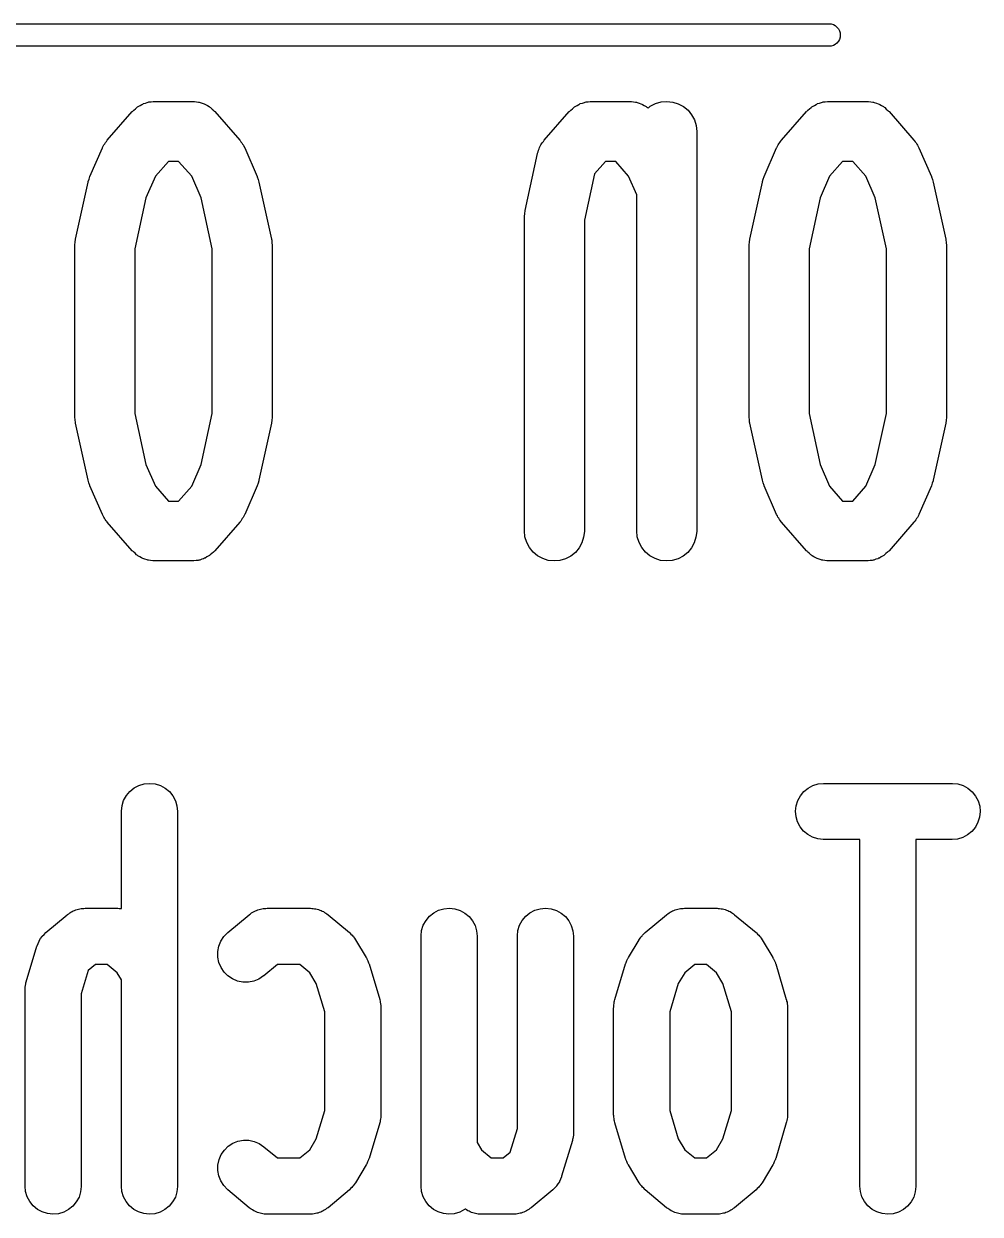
# Model space of a CAD drawing. Extents: x 69 to 230, y -100 to -50.
# Drawn here: x 147.63 to 154.01, y -59.07 to -51.12 of the extents above; entities that cross this region are included whole.
import ezdxf

# ---------------------------------------------------------------- set-up
doc = ezdxf.new("R2010")
doc.units = 0
doc.layers.add('BLACK', color=7, linetype='CONTINUOUS')

msp = doc.modelspace()

# ---------------------------------------------------------------- linework, layer by layer
at = {"layer": 'BLACK', "linetype": 'CONTINUOUS'}
for p, q in [((146.996, -51.125), (153.004, -51.125)), ((153.004, -51.125), (153.015, -51.1261)), ((153.015, -51.1261), (153.029, -51.1304)), ((153.029, -51.1304), (153.042, -51.1373)), ((153.042, -51.1373), (153.053, -51.1467)), ((153.053, -51.1467), (153.063, -51.1581)), ((153.063, -51.1581), (153.07, -51.1712)), ((153.07, -51.2288), (153.063, -51.2419)), ((153.07, -51.1712), (153.074, -51.1853)), ((153.074, -51.2147), (153.07, -51.2288)), ((153.074, -51.1853), (153.075, -51.2)), ((153.075, -51.2), (153.074, -51.2147)), ((153.004, -51.275), (146.996, -51.275)), ((153.015, -51.2739), (153.004, -51.275)), ((153.029, -51.2696), (153.015, -51.2739)), ((153.042, -51.2627), (153.029, -51.2696)), ((153.053, -51.2533), (153.042, -51.2627)), ((153.063, -51.2419), (153.053, -51.2533)), ((148.183, -51.9016), (148.349, -51.7112)), ((148.349, -51.7112), (148.351, -51.7091)), ((148.351, -51.7091), (148.355, -51.7053)), ((148.355, -51.7053), (148.359, -51.7009)), ((148.359, -51.7009), (148.37, -51.6921)), ((148.37, -51.6921), (148.38, -51.6827)), ((148.38, -51.6827), (148.385, -51.6798)), ((148.385, -51.6798), (148.389, -51.6763)), ((148.389, -51.6763), (148.402, -51.6697)), ((148.402, -51.6697), (148.414, -51.6625)), ((148.414, -51.6625), (148.419, -51.6606)), ((148.419, -51.6606), (148.424, -51.6579)), ((148.424, -51.6579), (148.437, -51.6539)), ((148.437, -51.6539), (148.45, -51.6492)), ((148.45, -51.6492), (148.456, -51.6483)), ((148.456, -51.6483), (148.461, -51.6467)), ((148.461, -51.6467), (148.475, -51.6453)), ((148.475, -51.6453), (148.489, -51.6432)), ((148.489, -51.6432), (148.494, -51.6434)), ((148.494, -51.6434), (148.5, -51.6429)), ((148.5, -51.6429), (148.75, -51.6429)), ((148.75, -51.6429), (148.753, -51.6429)), ((148.753, -51.6429), (148.758, -51.6435)), ((148.758, -51.6435), (148.764, -51.6433)), ((148.764, -51.6433), (148.778, -51.6457)), ((148.778, -51.6457), (148.792, -51.6472)), ((148.792, -51.6472), (148.797, -51.6489)), ((148.797, -51.6489), (148.802, -51.6499)), ((148.802, -51.6499), (148.816, -51.6548)), ((148.816, -51.6548), (148.829, -51.659)), ((148.829, -51.659), (148.834, -51.6617)), ((148.834, -51.6617), (148.839, -51.6637)), ((148.839, -51.6637), (148.851, -51.6711)), ((148.851, -51.6711), (148.863, -51.6778)), ((148.863, -51.6778), (148.867, -51.6814)), ((148.867, -51.6814), (148.872, -51.6844)), ((148.872, -51.6844), (148.882, -51.694)), ((148.882, -51.694), (148.893, -51.7029)), ((148.893, -51.7029), (148.896, -51.7073)), ((148.896, -51.7073), (148.901, -51.7112)), ((148.901, -51.7112), (149.067, -51.9016)), ((151.099, -51.9016), (151.266, -51.7112)), ((151.266, -51.7112), (151.268, -51.7091)), ((151.268, -51.7091), (151.272, -51.7053)), ((151.272, -51.7053), (151.276, -51.7009)), ((151.276, -51.7009), (151.287, -51.6921)), ((151.287, -51.6921), (151.297, -51.6827)), ((151.297, -51.6827), (151.302, -51.6798)), ((151.302, -51.6798), (151.306, -51.6763)), ((151.306, -51.6763), (151.318, -51.6697)), ((151.318, -51.6697), (151.33, -51.6625)), ((151.33, -51.6625), (151.335, -51.6606)), ((151.335, -51.6606), (151.34, -51.6579)), ((151.34, -51.6579), (151.354, -51.6539)), ((151.354, -51.6539), (151.367, -51.6492)), ((151.367, -51.6492), (151.372, -51.6483)), ((151.372, -51.6483), (151.378, -51.6467)), ((151.378, -51.6467), (151.392, -51.6453)), ((151.392, -51.6453), (151.405, -51.6432)), ((151.405, -51.6432), (151.411, -51.6434)), ((151.411, -51.6434), (151.417, -51.6429)), ((151.417, -51.6429), (151.667, -51.6429)), ((151.667, -51.6429), (151.669, -51.6429)), ((151.669, -51.6429), (151.675, -51.6435)), ((151.675, -51.6435), (151.681, -51.6433)), ((151.681, -51.6433), (151.694, -51.6457)), ((151.694, -51.6457), (151.708, -51.6472)), ((151.708, -51.6472), (151.714, -51.6489)), ((151.714, -51.6489), (151.719, -51.6499)), ((151.719, -51.6499), (151.732, -51.6548)), ((151.732, -51.6548), (151.745, -51.659)), ((151.745, -51.659), (151.75, -51.6617)), ((151.75, -51.6617), (151.756, -51.6637)), ((151.756, -51.6637), (151.767, -51.6711)), ((151.767, -51.6711), (151.78, -51.6778)), ((151.78, -51.6778), (151.784, -51.6814)), ((151.784, -51.6814), (151.789, -51.6844)), ((151.789, -51.6844), (151.792, -51.6876)), ((151.792, -51.6876), (151.807, -51.6755)), ((151.807, -51.6755), (151.842, -51.6574)), ((151.842, -51.6574), (151.879, -51.6464)), ((151.879, -51.6464), (151.918, -51.6429)), ((151.918, -51.6429), (151.957, -51.6469)), ((151.957, -51.6469), (151.994, -51.6585)), ((151.994, -51.6585), (152.029, -51.677)), ((152.029, -51.677), (152.059, -51.7019)), ((152.059, -51.7019), (152.083, -51.7322)), ((152.683, -51.9016), (152.849, -51.7112)), ((152.849, -51.7112), (152.851, -51.7091)), ((152.851, -51.7091), (152.855, -51.7053)), ((152.855, -51.7053), (152.859, -51.7009)), ((152.859, -51.7009), (152.87, -51.6921)), ((152.87, -51.6921), (152.88, -51.6827)), ((152.88, -51.6827), (152.885, -51.6798)), ((152.885, -51.6798), (152.889, -51.6763)), ((152.889, -51.6763), (152.902, -51.6697)), ((152.902, -51.6697), (152.914, -51.6625)), ((152.914, -51.6625), (152.919, -51.6606)), ((152.919, -51.6606), (152.924, -51.6579)), ((152.924, -51.6579), (152.937, -51.6539)), ((152.937, -51.6539), (152.95, -51.6492)), ((152.95, -51.6492), (152.956, -51.6483)), ((152.956, -51.6483), (152.961, -51.6467)), ((152.961, -51.6467), (152.975, -51.6453)), ((152.975, -51.6453), (152.989, -51.6432)), ((152.989, -51.6432), (152.994, -51.6434)), ((152.994, -51.6434), (153, -51.6429)), ((153, -51.6429), (153.25, -51.6429)), ((153.25, -51.6429), (153.253, -51.6429)), ((153.253, -51.6429), (153.258, -51.6435)), ((153.258, -51.6435), (153.264, -51.6433)), ((153.264, -51.6433), (153.278, -51.6457)), ((153.278, -51.6457), (153.292, -51.6472)), ((153.292, -51.6472), (153.297, -51.6489)), ((153.297, -51.6489), (153.302, -51.6499)), ((153.302, -51.6499), (153.316, -51.6548)), ((153.316, -51.6548), (153.329, -51.659)), ((153.329, -51.659), (153.334, -51.6617)), ((153.334, -51.6617), (153.339, -51.6637)), ((153.339, -51.6637), (153.351, -51.6711)), ((153.351, -51.6711), (153.363, -51.6778)), ((153.363, -51.6778), (153.367, -51.6814)), ((153.367, -51.6814), (153.372, -51.6844)), ((153.372, -51.6844), (153.382, -51.694)), ((153.382, -51.694), (153.393, -51.7029)), ((153.393, -51.7029), (153.396, -51.7073)), ((153.396, -51.7073), (153.401, -51.7112)), ((153.401, -51.7112), (153.567, -51.9016)), ((152.083, -51.7322), (152.102, -51.7666)), ((152.102, -51.7666), (152.113, -51.804)), ((152.113, -51.804), (152.117, -51.8429)), ((152.117, -51.8429), (152.117, -54.5095)), ((148.151, -51.9506), (148.156, -51.9422)), ((148.156, -51.9422), (148.16, -51.9334)), ((148.16, -51.9334), (148.166, -51.9254)), ((148.166, -51.9254), (148.171, -51.9168)), ((148.171, -51.9168), (148.177, -51.9095)), ((148.177, -51.9095), (148.183, -51.9016)), ((149.067, -51.9016), (149.069, -51.9037)), ((149.069, -51.9037), (149.075, -51.9117)), ((149.075, -51.9117), (149.081, -51.9191)), ((149.081, -51.9191), (149.086, -51.9277)), ((149.086, -51.9277), (149.091, -51.9358)), ((149.091, -51.9358), (149.095, -51.9447)), ((149.095, -51.9447), (149.1, -51.9532)), ((151.068, -51.9509), (151.073, -51.9424)), ((151.073, -51.9424), (151.077, -51.9334)), ((151.077, -51.9334), (151.082, -51.9255)), ((151.082, -51.9255), (151.087, -51.9171)), ((151.087, -51.9171), (151.094, -51.9097)), ((151.094, -51.9097), (151.099, -51.9016)), ((152.651, -51.9506), (152.656, -51.9422)), ((152.656, -51.9422), (152.66, -51.9334)), ((152.66, -51.9334), (152.666, -51.9254)), ((152.666, -51.9254), (152.671, -51.9168)), ((152.671, -51.9168), (152.677, -51.9095)), ((152.677, -51.9095), (152.683, -51.9016)), ((153.567, -51.9016), (153.569, -51.9037)), ((153.569, -51.9037), (153.575, -51.9117)), ((153.575, -51.9117), (153.581, -51.9191)), ((153.581, -51.9191), (153.586, -51.9277)), ((153.586, -51.9277), (153.591, -51.9358)), ((153.591, -51.9358), (153.595, -51.9447)), ((153.595, -51.9447), (153.6, -51.9532)), ((148.067, -52.1436), (148.15, -51.9532)), ((148.15, -51.9532), (148.151, -51.9506)), ((149.1, -51.9532), (149.183, -52.1436)), ((150.971, -52.3715), (151.055, -51.9906)), ((151.055, -51.9879), (151.058, -51.9785)), ((151.055, -51.9906), (151.055, -51.9879)), ((151.058, -51.9785), (151.061, -51.9689)), ((151.061, -51.9689), (151.065, -51.9601)), ((151.065, -51.9601), (151.068, -51.9509)), ((152.567, -52.1436), (152.65, -51.9532)), ((152.65, -51.9532), (152.651, -51.9506)), ((153.6, -51.9532), (153.683, -52.1436)), ((148.591, -52.0429), (148.504, -52.1418)), ((148.659, -52.0429), (148.591, -52.0429)), ((148.746, -52.1418), (148.659, -52.0429)), ((151.507, -52.0429), (151.434, -52.1263)), ((151.576, -52.0429), (151.507, -52.0429)), ((151.662, -52.1418), (151.576, -52.0429)), ((153.091, -52.0429), (153.004, -52.1418)), ((153.159, -52.0429), (153.091, -52.0429)), ((153.246, -52.1418), (153.159, -52.0429)), ((147.971, -52.562), (148.055, -52.1811)), ((148.055, -52.1783), (148.061, -52.161)), ((148.055, -52.1807), (148.055, -52.1783)), ((148.055, -52.1808), (148.055, -52.1807)), ((148.055, -52.1811), (148.055, -52.1808)), ((148.055, -52.1808), (148.055, -52.1808)), ((148.061, -52.161), (148.067, -52.1436)), ((148.504, -52.1418), (148.441, -52.2859)), ((148.809, -52.2859), (148.746, -52.1418)), ((149.183, -52.1436), (149.183, -52.1439)), ((149.183, -52.1439), (149.183, -52.1439)), ((149.183, -52.1439), (149.183, -52.144)), ((149.183, -52.144), (149.184, -52.1462)), ((149.184, -52.1462), (149.19, -52.1637)), ((149.19, -52.1637), (149.195, -52.1811)), ((149.195, -52.1811), (149.279, -52.562)), ((151.434, -52.1263), (151.367, -52.4359)), ((151.717, -52.2656), (151.662, -52.1418)), ((152.471, -52.562), (152.555, -52.1811)), ((152.555, -52.1783), (152.561, -52.161)), ((152.555, -52.1807), (152.555, -52.1783)), ((152.555, -52.1808), (152.555, -52.1807)), ((152.555, -52.1811), (152.555, -52.1808)), ((152.555, -52.1808), (152.555, -52.1808)), ((152.561, -52.161), (152.567, -52.1436)), ((153.004, -52.1418), (152.941, -52.2859)), ((153.309, -52.2859), (153.246, -52.1418)), ((153.683, -52.1436), (153.683, -52.1439)), ((153.683, -52.1439), (153.683, -52.1439)), ((153.683, -52.1439), (153.683, -52.144)), ((153.683, -52.144), (153.684, -52.1462)), ((153.684, -52.1462), (153.69, -52.1637)), ((153.69, -52.1637), (153.695, -52.1811)), ((153.695, -52.1811), (153.779, -52.562)), ((151.717, -54.5095), (151.717, -52.2656)), ((148.441, -52.2859), (148.367, -52.6264)), ((148.883, -52.6264), (148.809, -52.2859)), ((152.941, -52.2859), (152.867, -52.6264)), ((153.383, -52.6264), (153.309, -52.2859)), ((150.967, -52.4103), (150.969, -52.3916)), ((150.967, -52.4109), (150.967, -52.4103)), ((150.967, -52.4115), (150.967, -52.4109)), ((150.967, -52.4143), (150.967, -52.4115)), ((150.967, -54.5095), (150.967, -52.4143)), ((150.969, -52.3916), (150.971, -52.3727)), ((150.971, -52.3721), (150.971, -52.3715)), ((150.971, -52.3727), (150.971, -52.3721)), ((151.367, -52.4359), (151.367, -54.5095)), ((147.967, -52.6008), (147.969, -52.5821)), ((147.969, -52.5821), (147.971, -52.5632)), ((147.971, -52.5626), (147.971, -52.562)), ((147.971, -52.5632), (147.971, -52.5626)), ((149.279, -52.562), (149.279, -52.5648)), ((149.279, -52.5648), (149.279, -52.5653)), ((149.279, -52.5653), (149.28, -52.5659)), ((149.28, -52.5659), (149.281, -52.5847)), ((149.281, -52.5847), (149.283, -52.6036)), ((152.467, -52.6008), (152.469, -52.5821)), ((152.469, -52.5821), (152.471, -52.5632)), ((152.471, -52.5626), (152.471, -52.562)), ((152.471, -52.5632), (152.471, -52.5626)), ((153.779, -52.562), (153.779, -52.5648)), ((153.779, -52.5648), (153.779, -52.5653)), ((153.779, -52.5653), (153.78, -52.5659)), ((153.78, -52.5659), (153.781, -52.5847)), ((153.781, -52.5847), (153.783, -52.6036)), ((147.967, -52.6014), (147.967, -52.6008)), ((147.967, -52.602), (147.967, -52.6014)), ((147.967, -52.6048), (147.967, -52.602)), ((147.967, -53.7476), (147.967, -52.6048)), ((148.367, -52.6264), (148.367, -53.726)), ((148.883, -53.726), (148.883, -52.6264)), ((149.283, -52.6036), (149.283, -52.6042)), ((149.283, -52.6042), (149.283, -52.6048)), ((149.283, -52.6048), (149.283, -53.7476)), ((152.467, -52.6014), (152.467, -52.6008)), ((152.467, -52.602), (152.467, -52.6014)), ((152.467, -52.6048), (152.467, -52.602)), ((152.467, -53.7476), (152.467, -52.6048)), ((152.867, -52.6264), (152.867, -53.726)), ((153.383, -53.726), (153.383, -52.6264)), ((153.783, -52.6036), (153.783, -52.6042)), ((153.783, -52.6042), (153.783, -52.6048)), ((153.783, -52.6048), (153.783, -53.7476)), ((147.967, -53.7482), (147.967, -53.7476)), ((147.967, -53.7488), (147.967, -53.7482)), ((147.969, -53.7677), (147.967, -53.7488)), ((147.97, -53.7865), (147.969, -53.7677)), ((148.367, -53.726), (148.441, -54.0665)), ((148.809, -54.0665), (148.883, -53.726)), ((149.281, -53.7703), (149.279, -53.7892)), ((149.283, -53.7516), (149.281, -53.7703)), ((149.283, -53.7476), (149.283, -53.7504)), ((149.283, -53.7504), (149.283, -53.751)), ((149.283, -53.751), (149.283, -53.7516)), ((152.467, -53.7482), (152.467, -53.7476)), ((152.467, -53.7488), (152.467, -53.7482)), ((152.469, -53.7677), (152.467, -53.7488)), ((152.47, -53.7865), (152.469, -53.7677)), ((152.867, -53.726), (152.941, -54.0665)), ((153.309, -54.0665), (153.383, -53.726)), ((153.781, -53.7703), (153.779, -53.7892)), ((153.783, -53.7516), (153.781, -53.7703)), ((153.783, -53.7476), (153.783, -53.7504)), ((153.783, -53.7504), (153.783, -53.751)), ((153.783, -53.751), (153.783, -53.7516)), ((147.971, -53.787), (147.97, -53.7865)), ((147.971, -53.7876), (147.971, -53.787)), ((147.971, -53.7904), (147.971, -53.7876)), ((148.055, -54.1713), (147.971, -53.7904)), ((149.279, -53.7904), (149.195, -54.1713)), ((149.279, -53.7892), (149.279, -53.7898)), ((149.279, -53.7898), (149.279, -53.7904)), ((152.471, -53.787), (152.47, -53.7865)), ((152.471, -53.7876), (152.471, -53.787)), ((152.471, -53.7904), (152.471, -53.7876)), ((152.555, -54.1713), (152.471, -53.7904)), ((153.779, -53.7904), (153.695, -54.1713)), ((153.779, -53.7892), (153.779, -53.7898)), ((153.779, -53.7898), (153.779, -53.7904)), ((148.441, -54.0665), (148.504, -54.2106)), ((148.746, -54.2106), (148.809, -54.0665)), ((152.941, -54.0665), (153.004, -54.2106)), ((153.246, -54.2106), (153.309, -54.0665)), ((148.06, -54.1887), (148.055, -54.1713)), ((149.195, -54.174), (149.189, -54.1914)), ((149.195, -54.1713), (149.195, -54.1716)), ((149.195, -54.1716), (149.195, -54.1716)), ((149.195, -54.1716), (149.195, -54.1716)), ((149.195, -54.1716), (149.195, -54.174)), ((152.56, -54.1887), (152.555, -54.1713)), ((153.695, -54.174), (153.689, -54.1914)), ((153.695, -54.1713), (153.695, -54.1716)), ((153.695, -54.1716), (153.695, -54.1716)), ((153.695, -54.1716), (153.695, -54.1716)), ((153.695, -54.1716), (153.695, -54.174)), ((148.066, -54.2062), (148.06, -54.1887)), ((148.067, -54.2084), (148.066, -54.2062)), ((148.067, -54.2085), (148.067, -54.2084)), ((148.067, -54.2084), (148.067, -54.2084)), ((148.067, -54.2087), (148.067, -54.2085)), ((148.15, -54.3992), (148.067, -54.2087)), ((148.504, -54.2106), (148.591, -54.3095)), ((148.659, -54.3095), (148.746, -54.2106)), ((149.183, -54.2087), (149.1, -54.3992)), ((149.189, -54.1914), (149.183, -54.2087)), ((152.566, -54.2062), (152.56, -54.1887)), ((152.567, -54.2084), (152.566, -54.2062)), ((152.567, -54.2085), (152.567, -54.2084)), ((152.567, -54.2084), (152.567, -54.2084)), ((152.567, -54.2087), (152.567, -54.2085)), ((152.65, -54.3992), (152.567, -54.2087)), ((153.004, -54.2106), (153.091, -54.3095)), ((153.159, -54.3095), (153.246, -54.2106)), ((153.683, -54.2087), (153.6, -54.3992)), ((153.689, -54.1914), (153.683, -54.2087)), ((148.591, -54.3095), (148.659, -54.3095)), ((153.091, -54.3095), (153.159, -54.3095)), ((148.155, -54.4077), (148.15, -54.3992)), ((148.159, -54.4166), (148.155, -54.4077)), ((149.094, -54.4102), (149.09, -54.419)), ((149.099, -54.4018), (149.094, -54.4102)), ((149.1, -54.3992), (149.099, -54.4018)), ((152.655, -54.4077), (152.65, -54.3992)), ((152.659, -54.4166), (152.655, -54.4077)), ((153.594, -54.4102), (153.59, -54.419)), ((153.599, -54.4018), (153.594, -54.4102)), ((153.6, -54.3992), (153.599, -54.4018)), ((148.164, -54.4247), (148.159, -54.4166)), ((148.169, -54.4333), (148.164, -54.4247)), ((148.175, -54.4407), (148.169, -54.4333)), ((148.181, -54.4486), (148.175, -54.4407)), ((148.183, -54.4507), (148.181, -54.4486)), ((148.349, -54.6412), (148.183, -54.4507)), ((149.067, -54.4507), (148.901, -54.6412)), ((149.073, -54.4429), (149.067, -54.4507)), ((149.079, -54.4356), (149.073, -54.4429)), ((149.084, -54.427), (149.079, -54.4356)), ((149.09, -54.419), (149.084, -54.427)), ((152.664, -54.4247), (152.659, -54.4166)), ((152.669, -54.4333), (152.664, -54.4247)), ((152.675, -54.4407), (152.669, -54.4333)), ((152.681, -54.4486), (152.675, -54.4407)), ((152.683, -54.4507), (152.681, -54.4486)), ((152.849, -54.6412), (152.683, -54.4507)), ((153.567, -54.4507), (153.401, -54.6412)), ((153.573, -54.4429), (153.567, -54.4507)), ((153.579, -54.4356), (153.573, -54.4429)), ((153.584, -54.427), (153.579, -54.4356)), ((153.59, -54.419), (153.584, -54.427)), ((150.97, -54.5484), (150.967, -54.5095)), ((150.982, -54.5857), (150.97, -54.5484)), ((151.362, -54.5511), (151.35, -54.5883)), ((151.367, -54.5123), (151.362, -54.5511)), ((151.367, -54.5095), (151.367, -54.5123)), ((151.72, -54.5484), (151.717, -54.5095)), ((151.732, -54.5857), (151.72, -54.5484)), ((152.112, -54.5511), (152.1, -54.5883)), ((152.117, -54.5123), (152.112, -54.5511)), ((152.117, -54.5095), (152.117, -54.5123)), ((148.354, -54.6451), (148.349, -54.6412)), ((148.357, -54.6495), (148.354, -54.6451)), ((148.368, -54.6584), (148.357, -54.6495)), ((148.895, -54.6471), (148.891, -54.6514)), ((148.899, -54.6433), (148.895, -54.6471)), ((148.901, -54.6412), (148.899, -54.6433)), ((151, -54.6202), (150.982, -54.5857)), ((151.025, -54.6504), (151, -54.6202)), ((151.055, -54.6753), (151.025, -54.6504)), ((151.332, -54.6225), (151.307, -54.6524)), ((151.35, -54.5883), (151.332, -54.6225)), ((151.75, -54.6202), (151.732, -54.5857)), ((151.775, -54.6504), (151.75, -54.6202)), ((151.805, -54.6753), (151.775, -54.6504)), ((152.082, -54.6225), (152.057, -54.6524)), ((152.1, -54.5883), (152.082, -54.6225)), ((152.854, -54.6451), (152.849, -54.6412)), ((152.857, -54.6495), (152.854, -54.6451)), ((152.868, -54.6584), (152.857, -54.6495)), ((153.395, -54.6471), (153.391, -54.6514)), ((153.399, -54.6433), (153.395, -54.6471)), ((153.401, -54.6412), (153.399, -54.6433)), ((148.378, -54.668), (148.368, -54.6584)), ((148.383, -54.6709), (148.378, -54.668)), ((148.387, -54.6745), (148.383, -54.6709)), ((148.399, -54.6813), (148.387, -54.6745)), ((148.411, -54.6886), (148.399, -54.6813)), ((148.416, -54.6906), (148.411, -54.6886)), ((148.421, -54.6933), (148.416, -54.6906)), ((148.434, -54.6976), (148.421, -54.6933)), ((148.448, -54.7025), (148.434, -54.6976)), ((148.453, -54.7035), (148.448, -54.7025)), ((148.458, -54.7052), (148.453, -54.7035)), ((148.472, -54.7067), (148.458, -54.7052)), ((148.486, -54.709), (148.472, -54.7067)), ((148.492, -54.7089), (148.486, -54.709)), ((148.497, -54.7095), (148.492, -54.7089)), ((148.5, -54.7095), (148.497, -54.7095)), ((148.75, -54.7095), (148.5, -54.7095)), ((148.756, -54.709), (148.75, -54.7095)), ((148.761, -54.7092), (148.756, -54.709)), ((148.775, -54.7071), (148.761, -54.7092)), ((148.789, -54.7057), (148.775, -54.7071)), ((148.794, -54.7041), (148.789, -54.7057)), ((148.8, -54.7032), (148.794, -54.7041)), ((148.813, -54.6985), (148.8, -54.7032)), ((148.826, -54.6944), (148.813, -54.6985)), ((148.831, -54.6918), (148.826, -54.6944)), ((148.836, -54.6899), (148.831, -54.6918)), ((148.848, -54.6826), (148.836, -54.6899)), ((148.861, -54.6761), (148.848, -54.6826)), ((148.865, -54.6726), (148.861, -54.6761)), ((148.87, -54.6696), (148.865, -54.6726)), ((148.88, -54.6602), (148.87, -54.6696)), ((148.891, -54.6514), (148.88, -54.6602)), ((151.089, -54.6939), (151.055, -54.6753)), ((151.126, -54.7054), (151.089, -54.6939)), ((151.165, -54.7095), (151.126, -54.7054)), ((151.204, -54.706), (151.165, -54.7095)), ((151.242, -54.695), (151.204, -54.706)), ((151.276, -54.6769), (151.242, -54.695)), ((151.307, -54.6524), (151.276, -54.6769)), ((151.839, -54.6939), (151.805, -54.6753)), ((151.876, -54.7054), (151.839, -54.6939)), ((151.915, -54.7095), (151.876, -54.7054)), ((151.954, -54.706), (151.915, -54.7095)), ((151.992, -54.695), (151.954, -54.706)), ((152.026, -54.6769), (151.992, -54.695)), ((152.057, -54.6524), (152.026, -54.6769)), ((152.878, -54.668), (152.868, -54.6584)), ((152.883, -54.6709), (152.878, -54.668)), ((152.887, -54.6745), (152.883, -54.6709)), ((152.899, -54.6813), (152.887, -54.6745)), ((152.911, -54.6886), (152.899, -54.6813)), ((152.916, -54.6906), (152.911, -54.6886)), ((152.921, -54.6933), (152.916, -54.6906)), ((152.934, -54.6976), (152.921, -54.6933)), ((152.948, -54.7025), (152.934, -54.6976)), ((152.953, -54.7035), (152.948, -54.7025)), ((152.958, -54.7052), (152.953, -54.7035)), ((152.972, -54.7067), (152.958, -54.7052)), ((152.986, -54.709), (152.972, -54.7067)), ((152.992, -54.7089), (152.986, -54.709)), ((152.997, -54.7095), (152.992, -54.7089)), ((153, -54.7095), (152.997, -54.7095)), ((153.25, -54.7095), (153, -54.7095)), ((153.256, -54.709), (153.25, -54.7095)), ((153.261, -54.7092), (153.256, -54.709)), ((153.275, -54.7071), (153.261, -54.7092)), ((153.289, -54.7057), (153.275, -54.7071)), ((153.294, -54.7041), (153.289, -54.7057)), ((153.3, -54.7032), (153.294, -54.7041)), ((153.313, -54.6985), (153.3, -54.7032)), ((153.326, -54.6944), (153.313, -54.6985)), ((153.331, -54.6918), (153.326, -54.6944)), ((153.336, -54.6899), (153.331, -54.6918)), ((153.348, -54.6826), (153.336, -54.6899)), ((153.361, -54.6761), (153.348, -54.6826)), ((153.365, -54.6726), (153.361, -54.6761)), ((153.37, -54.6696), (153.365, -54.6726)), ((153.38, -54.6602), (153.37, -54.6696)), ((153.391, -54.6514), (153.38, -54.6602)), ((148.333, -56.247), (148.362, -56.2241)), ((148.362, -56.2241), (148.394, -56.2071)), ((148.394, -56.2071), (148.429, -56.1968)), ((148.429, -56.1968), (148.466, -56.1935)), ((148.466, -56.1935), (148.502, -56.1973)), ((148.502, -56.1973), (148.537, -56.2081)), ((148.537, -56.2081), (148.569, -56.2255)), ((148.569, -56.2255), (148.597, -56.2488)), ((152.832, -56.2479), (152.861, -56.2248)), ((152.861, -56.2248), (152.893, -56.2076)), ((152.893, -56.2076), (152.928, -56.197)), ((152.928, -56.197), (152.964, -56.1935)), ((152.964, -56.1935), (153.821, -56.1935)), ((153.821, -56.1935), (153.824, -56.1935)), ((153.824, -56.1935), (153.86, -56.1975)), ((153.86, -56.1975), (153.895, -56.2086)), ((153.895, -56.2086), (153.927, -56.2262)), ((153.927, -56.2262), (153.955, -56.2498)), ((148.281, -56.342), (148.292, -56.3071)), ((148.292, -56.3071), (148.31, -56.275)), ((148.31, -56.275), (148.333, -56.247)), ((148.597, -56.2488), (148.62, -56.2772)), ((148.62, -56.2772), (148.638, -56.3095)), ((148.638, -56.3095), (148.648, -56.3445)), ((152.781, -56.3432), (152.791, -56.3083)), ((152.791, -56.3083), (152.809, -56.2761)), ((152.809, -56.2761), (152.832, -56.2479)), ((153.955, -56.2498), (153.978, -56.2783)), ((153.978, -56.2783), (153.995, -56.3107)), ((153.995, -56.3107), (154.006, -56.3458)), ((148.277, -56.3783), (148.281, -56.342)), ((148.277, -56.381), (148.277, -56.3783)), ((148.277, -57.0292), (148.277, -56.381)), ((148.648, -56.3445), (148.652, -56.381)), ((148.652, -56.381), (148.652, -58.881)), ((152.777, -56.3796), (152.781, -56.3432)), ((152.78, -56.4161), (152.777, -56.3796)), ((154.009, -56.3823), (154.005, -56.4187)), ((154.006, -56.3458), (154.009, -56.3823)), ((152.79, -56.4512), (152.78, -56.4161)), ((152.807, -56.4836), (152.79, -56.4512)), ((153.994, -56.4536), (153.977, -56.4858)), ((154.005, -56.4187), (153.994, -56.4536)), ((152.83, -56.5121), (152.807, -56.4836)), ((152.858, -56.5357), (152.83, -56.5121)), ((152.89, -56.5533), (152.858, -56.5357)), ((152.925, -56.5644), (152.89, -56.5533)), ((153.893, -56.5543), (153.858, -56.5649)), ((153.925, -56.5371), (153.893, -56.5543)), ((153.954, -56.514), (153.925, -56.5371)), ((153.977, -56.4858), (153.954, -56.514)), ((152.962, -56.5684), (152.925, -56.5644)), ((152.964, -56.5685), (152.962, -56.5684)), ((153.205, -56.5685), (152.964, -56.5685)), ((153.205, -58.881), (153.205, -56.5685)), ((153.821, -56.5685), (153.58, -56.5685)), ((153.58, -56.5685), (153.58, -58.881)), ((153.858, -56.5649), (153.821, -56.5685)), ((147.982, -57.0346), (147.991, -57.0329)), ((147.991, -57.0329), (147.999, -57.0304)), ((147.999, -57.0304), (148.009, -57.0294)), ((148.009, -57.0294), (148.018, -57.0276)), ((148.018, -57.0276), (148.027, -57.0276)), ((148.027, -57.0276), (148.036, -57.0268)), ((148.036, -57.0268), (148.25, -57.0268)), ((148.25, -57.0268), (148.253, -57.0268)), ((148.253, -57.0268), (148.261, -57.0278)), ((148.261, -57.0278), (148.27, -57.0279)), ((148.27, -57.0279), (148.277, -57.0292)), ((149.196, -57.0346), (149.205, -57.0329)), ((149.205, -57.0329), (149.214, -57.0304)), ((149.214, -57.0304), (149.223, -57.0294)), ((149.223, -57.0294), (149.232, -57.0276)), ((149.232, -57.0276), (149.241, -57.0276)), ((149.241, -57.0276), (149.25, -57.0268)), ((149.25, -57.0268), (149.536, -57.0268)), ((149.536, -57.0268), (149.538, -57.0268)), ((149.538, -57.0268), (149.547, -57.0278)), ((149.547, -57.0278), (149.556, -57.0279)), ((149.556, -57.0279), (149.565, -57.0298)), ((149.565, -57.0298), (149.575, -57.0309)), ((149.575, -57.0309), (149.583, -57.0336)), ((149.583, -57.0336), (149.592, -57.0354)), ((150.394, -57.0404), (150.429, -57.0301)), ((150.429, -57.0301), (150.466, -57.0268)), ((150.466, -57.0268), (150.502, -57.0306)), ((150.502, -57.0306), (150.537, -57.0414)), ((151.037, -57.0404), (151.072, -57.0301)), ((151.072, -57.0301), (151.108, -57.0268)), ((151.108, -57.0268), (151.145, -57.0306)), ((151.145, -57.0306), (151.18, -57.0414)), ((151.982, -57.0346), (151.991, -57.0329)), ((151.991, -57.0329), (151.999, -57.0304)), ((151.999, -57.0304), (152.009, -57.0294)), ((152.009, -57.0294), (152.018, -57.0276)), ((152.018, -57.0276), (152.027, -57.0276)), ((152.027, -57.0276), (152.036, -57.0268)), ((152.036, -57.0268), (152.25, -57.0268)), ((152.25, -57.0268), (152.253, -57.0268)), ((152.253, -57.0268), (152.261, -57.0278)), ((152.261, -57.0278), (152.27, -57.0279)), ((152.27, -57.0279), (152.28, -57.0298)), ((152.28, -57.0298), (152.289, -57.0309)), ((152.289, -57.0309), (152.297, -57.0336)), ((152.297, -57.0336), (152.306, -57.0354)), ((147.773, -57.1893), (147.916, -57.0702)), ((147.916, -57.0702), (147.918, -57.0686)), ((147.918, -57.0686), (147.925, -57.0637)), ((147.925, -57.0637), (147.932, -57.0581)), ((147.932, -57.0581), (147.94, -57.0537)), ((147.94, -57.0537), (147.948, -57.0484)), ((147.948, -57.0484), (147.956, -57.0451)), ((147.956, -57.0451), (147.964, -57.0409)), ((147.964, -57.0409), (147.973, -57.0382)), ((147.973, -57.0382), (147.982, -57.0346)), ((148.987, -57.1893), (149.13, -57.0702)), ((149.13, -57.0702), (149.132, -57.0686)), ((149.132, -57.0686), (149.139, -57.0637)), ((149.139, -57.0637), (149.146, -57.0581)), ((149.146, -57.0581), (149.155, -57.0537)), ((149.155, -57.0537), (149.163, -57.0484)), ((149.163, -57.0484), (149.171, -57.0451)), ((149.171, -57.0451), (149.179, -57.0409)), ((149.179, -57.0409), (149.188, -57.0382)), ((149.188, -57.0382), (149.196, -57.0346)), ((149.592, -57.0354), (149.601, -57.0391)), ((149.601, -57.0391), (149.61, -57.0419)), ((149.61, -57.0419), (149.617, -57.0462)), ((149.617, -57.0462), (149.625, -57.0497)), ((149.625, -57.0497), (149.633, -57.055)), ((149.633, -57.055), (149.642, -57.0596)), ((149.642, -57.0596), (149.648, -57.0653)), ((149.648, -57.0653), (149.656, -57.0702)), ((149.656, -57.0702), (149.799, -57.1893)), ((150.292, -57.1404), (150.31, -57.1084)), ((150.31, -57.1084), (150.333, -57.0803)), ((150.333, -57.0803), (150.362, -57.0574)), ((150.362, -57.0574), (150.394, -57.0404)), ((150.537, -57.0414), (150.569, -57.0588)), ((150.569, -57.0588), (150.597, -57.0822)), ((150.597, -57.0822), (150.62, -57.1105)), ((150.62, -57.1105), (150.638, -57.1428)), ((150.935, -57.1404), (150.952, -57.1084)), ((150.952, -57.1084), (150.976, -57.0803)), ((150.976, -57.0803), (151.004, -57.0574)), ((151.004, -57.0574), (151.037, -57.0404)), ((151.18, -57.0414), (151.212, -57.0588)), ((151.212, -57.0588), (151.24, -57.0822)), ((151.24, -57.0822), (151.263, -57.1105)), ((151.263, -57.1105), (151.28, -57.1428)), ((151.773, -57.1893), (151.916, -57.0702)), ((151.916, -57.0702), (151.918, -57.0686)), ((151.918, -57.0686), (151.925, -57.0637)), ((151.925, -57.0637), (151.932, -57.0581)), ((151.932, -57.0581), (151.94, -57.0537)), ((151.94, -57.0537), (151.948, -57.0484)), ((151.948, -57.0484), (151.956, -57.0451)), ((151.956, -57.0451), (151.964, -57.0409)), ((151.964, -57.0409), (151.973, -57.0382)), ((151.973, -57.0382), (151.982, -57.0346)), ((152.306, -57.0354), (152.315, -57.0391)), ((152.315, -57.0391), (152.324, -57.0419)), ((152.324, -57.0419), (152.332, -57.0462)), ((152.332, -57.0462), (152.34, -57.0497)), ((152.34, -57.0497), (152.348, -57.055)), ((152.348, -57.055), (152.356, -57.0596)), ((152.356, -57.0596), (152.363, -57.0653)), ((152.363, -57.0653), (152.37, -57.0702)), ((152.37, -57.0702), (152.513, -57.1893)), ((147.761, -57.2013), (147.773, -57.1893)), ((148.961, -57.2154), (148.987, -57.1893)), ((149.799, -57.1893), (149.801, -57.191)), ((149.801, -57.191), (149.809, -57.1995)), ((150.277, -57.2117), (150.281, -57.1753)), ((150.281, -57.1753), (150.292, -57.1404)), ((150.638, -57.1428), (150.648, -57.1779)), ((150.648, -57.1779), (150.652, -57.2143)), ((150.92, -57.2117), (150.924, -57.1753)), ((150.924, -57.1753), (150.935, -57.1404)), ((151.28, -57.1428), (151.291, -57.1779)), ((151.291, -57.1779), (151.295, -57.2143)), ((151.765, -57.1977), (151.773, -57.1893)), ((152.513, -57.1893), (152.515, -57.191)), ((152.515, -57.191), (152.523, -57.1995)), ((147.714, -57.277), (147.721, -57.2615)), ((147.721, -57.2615), (147.727, -57.2459)), ((147.727, -57.2459), (147.728, -57.2447)), ((147.728, -57.2433), (147.738, -57.2294)), ((147.728, -57.2447), (147.728, -57.2433)), ((147.738, -57.2294), (147.747, -57.2154)), ((147.747, -57.2154), (147.748, -57.2143)), ((147.748, -57.2143), (147.749, -57.2131)), ((147.749, -57.2131), (147.761, -57.2013)), ((148.927, -57.2798), (148.941, -57.2459)), ((148.941, -57.2459), (148.961, -57.2154)), ((149.809, -57.1995), (149.818, -57.2075)), ((149.818, -57.2075), (149.821, -57.2127)), ((149.821, -57.2127), (149.826, -57.2174)), ((149.826, -57.2174), (149.832, -57.2274)), ((149.832, -57.2274), (149.839, -57.2369)), ((149.839, -57.2369), (149.911, -57.3559)), ((150.277, -57.2143), (150.277, -57.2117)), ((150.277, -58.881), (150.277, -57.2143)), ((150.652, -57.2143), (150.652, -58.5909)), ((150.92, -57.2143), (150.92, -57.2117)), ((150.92, -58.4963), (150.92, -57.2143)), ((151.295, -57.2143), (151.295, -58.5238)), ((151.661, -57.3559), (151.732, -57.2369)), ((151.732, -57.2369), (151.733, -57.2346)), ((151.733, -57.2346), (151.741, -57.2252)), ((151.741, -57.2252), (151.747, -57.2154)), ((151.747, -57.2154), (151.752, -57.2107)), ((151.752, -57.2107), (151.756, -57.2055)), ((151.756, -57.2055), (151.765, -57.1977)), ((152.523, -57.1995), (152.532, -57.2075)), ((152.532, -57.2075), (152.536, -57.2127)), ((152.536, -57.2127), (152.54, -57.2174)), ((152.54, -57.2174), (152.547, -57.2274)), ((152.547, -57.2274), (152.554, -57.2369)), ((152.554, -57.2369), (152.625, -57.3559)), ((147.642, -57.5175), (147.713, -57.2795)), ((147.713, -57.2795), (147.714, -57.277)), ((148.92, -57.3157), (148.927, -57.2798)), ((148.921, -57.3523), (148.92, -57.3157)), ((148.104, -57.4018), (148.056, -57.4413)), ((148.182, -57.4018), (148.104, -57.4018)), ((148.248, -57.457), (148.182, -57.4018)), ((148.928, -57.3882), (148.921, -57.3523)), ((148.942, -57.422), (148.928, -57.3882)), ((148.962, -57.4524), (148.942, -57.422)), ((149.318, -57.4018), (149.227, -57.4774)), ((149.468, -57.4018), (149.318, -57.4018)), ((149.534, -57.457), (149.468, -57.4018)), ((149.911, -57.3559), (149.912, -57.3582)), ((149.912, -57.3582), (149.914, -57.3615)), ((149.914, -57.3615), (149.916, -57.3646)), ((149.916, -57.3646), (149.921, -57.3782)), ((149.921, -57.3782), (149.927, -57.3914)), ((149.927, -57.3914), (149.928, -57.3951)), ((149.928, -57.3951), (149.93, -57.3985)), ((149.93, -57.3985), (150.001, -57.6366)), ((151.57, -57.6366), (151.642, -57.3985)), ((151.642, -57.3985), (151.643, -57.396)), ((151.643, -57.396), (151.644, -57.3926)), ((151.644, -57.3926), (151.645, -57.389)), ((151.645, -57.389), (151.651, -57.3758)), ((151.651, -57.3758), (151.657, -57.3623)), ((151.657, -57.3623), (151.659, -57.3593)), ((151.659, -57.3593), (151.661, -57.3559)), ((152.104, -57.4018), (152.037, -57.457)), ((152.182, -57.4018), (152.104, -57.4018)), ((152.248, -57.457), (152.182, -57.4018)), ((152.625, -57.3559), (152.626, -57.3582)), ((152.626, -57.3582), (152.628, -57.3615)), ((152.628, -57.3615), (152.63, -57.3646)), ((152.63, -57.3646), (152.636, -57.3782)), ((152.636, -57.3782), (152.642, -57.3914)), ((152.642, -57.3914), (152.642, -57.3951)), ((152.642, -57.3951), (152.644, -57.3985)), ((152.644, -57.3985), (152.715, -57.6366)), ((148.056, -57.4413), (148.009, -57.5989)), ((148.277, -57.5043), (148.248, -57.457)), ((148.277, -58.881), (148.277, -57.5043)), ((148.988, -57.4782), (148.962, -57.4524)), ((149.019, -57.4986), (148.988, -57.4782)), ((149.052, -57.5126), (149.019, -57.4986)), ((149.195, -57.4992), (149.161, -57.513)), ((149.225, -57.479), (149.195, -57.4992)), ((149.227, -57.4774), (149.225, -57.479)), ((149.577, -57.5287), (149.534, -57.457)), ((152.037, -57.457), (151.994, -57.5287)), ((152.291, -57.5287), (152.248, -57.457)), ((147.634, -57.5688), (147.635, -57.5612)), ((147.634, -57.5714), (147.634, -57.5688)), ((147.634, -58.881), (147.634, -57.5714)), ((147.635, -57.5535), (147.637, -57.543)), ((147.635, -57.5612), (147.635, -57.5535)), ((147.637, -57.543), (147.638, -57.5324)), ((147.638, -57.5324), (147.64, -57.5251)), ((147.64, -57.5251), (147.642, -57.5175)), ((149.088, -57.5199), (149.052, -57.5126)), ((149.125, -57.52), (149.088, -57.5199)), ((149.161, -57.513), (149.125, -57.52)), ((149.634, -57.718), (149.577, -57.5287)), ((151.994, -57.5287), (151.938, -57.718)), ((152.348, -57.718), (152.291, -57.5287)), ((148.009, -57.5989), (148.009, -58.881)), ((150.001, -57.6366), (150.002, -57.6391)), ((150.002, -57.6391), (150.003, -57.6467)), ((150.003, -57.6467), (150.005, -57.6541)), ((150.005, -57.6541), (150.006, -57.6646)), ((150.006, -57.6646), (150.008, -57.6751)), ((151.563, -57.6725), (151.565, -57.6621)), ((151.565, -57.6621), (151.567, -57.6515)), ((151.567, -57.6515), (151.569, -57.6442)), ((151.569, -57.6442), (151.57, -57.6366)), ((152.715, -57.6366), (152.716, -57.6391)), ((152.716, -57.6391), (152.717, -57.6467)), ((152.717, -57.6467), (152.72, -57.6541)), ((152.72, -57.6541), (152.721, -57.6646)), ((152.721, -57.6646), (152.723, -57.6751)), ((149.634, -58.3772), (149.634, -57.718)), ((150.008, -57.6751), (150.008, -57.6828)), ((150.008, -57.6828), (150.009, -57.6905)), ((150.009, -57.6905), (150.009, -58.4048)), ((151.562, -57.6905), (151.563, -57.6879)), ((151.562, -58.4048), (151.562, -57.6905)), ((151.563, -57.6802), (151.563, -57.6725)), ((151.563, -57.6879), (151.563, -57.6802)), ((151.938, -57.718), (151.938, -58.3772)), ((152.348, -58.3772), (152.348, -57.718)), ((152.723, -57.6751), (152.722, -57.6828)), ((152.722, -57.6828), (152.723, -57.6905)), ((152.723, -57.6905), (152.723, -58.4048)), ((149.577, -58.5665), (149.634, -58.3772)), ((151.938, -58.3772), (151.994, -58.5665)), ((152.291, -58.5665), (152.348, -58.3772)), ((150.001, -58.4586), (149.93, -58.6967)), ((150.003, -58.4511), (150.001, -58.4586)), ((150.005, -58.4437), (150.003, -58.4511)), ((150.006, -58.4332), (150.005, -58.4437)), ((150.008, -58.4227), (150.006, -58.4332)), ((150.009, -58.4074), (150.008, -58.415)), ((150.008, -58.415), (150.008, -58.4227)), ((150.009, -58.4048), (150.009, -58.4074)), ((151.563, -58.4124), (151.562, -58.4048)), ((151.563, -58.4201), (151.563, -58.4124)), ((151.565, -58.4306), (151.563, -58.4201)), ((151.566, -58.4412), (151.565, -58.4306)), ((151.568, -58.4485), (151.566, -58.4412)), ((151.57, -58.4561), (151.568, -58.4485)), ((151.57, -58.4586), (151.57, -58.4561)), ((151.642, -58.6967), (151.57, -58.4586)), ((152.715, -58.4586), (152.644, -58.6967)), ((152.717, -58.4511), (152.715, -58.4586)), ((152.719, -58.4437), (152.717, -58.4511)), ((152.72, -58.4332), (152.719, -58.4437)), ((152.722, -58.4227), (152.72, -58.4332)), ((152.723, -58.4074), (152.722, -58.415)), ((152.722, -58.415), (152.722, -58.4227)), ((152.723, -58.4048), (152.723, -58.4074)), ((150.872, -58.654), (150.92, -58.4963)), ((151.294, -58.5418), (151.292, -58.5522)), ((151.295, -58.5264), (151.294, -58.5341)), ((151.294, -58.5341), (151.294, -58.5418)), ((151.295, -58.5238), (151.295, -58.5264)), ((148.964, -58.6409), (148.99, -58.6154)), ((148.99, -58.6154), (149.021, -58.5954)), ((149.021, -58.5954), (149.055, -58.5818)), ((149.055, -58.5818), (149.091, -58.5751)), ((149.091, -58.5751), (149.127, -58.5755)), ((149.127, -58.5755), (149.163, -58.583)), ((149.163, -58.583), (149.197, -58.5973)), ((149.197, -58.5973), (149.227, -58.6179)), ((149.227, -58.6179), (149.318, -58.6935)), ((149.534, -58.6382), (149.577, -58.5665)), ((150.652, -58.5909), (150.68, -58.6382)), ((151.287, -58.5777), (151.215, -58.8158)), ((151.288, -58.5701), (151.287, -58.5777)), ((151.291, -58.5628), (151.288, -58.5701)), ((151.292, -58.5522), (151.291, -58.5628)), ((151.994, -58.5665), (152.037, -58.6382)), ((152.248, -58.6382), (152.291, -58.5665)), ((148.929, -58.7046), (148.943, -58.671)), ((148.943, -58.671), (148.964, -58.6409)), ((149.318, -58.6935), (149.468, -58.6935)), ((149.468, -58.6935), (149.534, -58.6382)), ((149.929, -58.6992), (149.927, -58.7027)), ((149.93, -58.6967), (149.929, -58.6992)), ((150.68, -58.6382), (150.746, -58.6935)), ((150.746, -58.6935), (150.825, -58.6935)), ((150.825, -58.6935), (150.872, -58.654)), ((151.643, -58.7002), (151.642, -58.6967)), ((151.644, -58.7038), (151.643, -58.7002)), ((152.037, -58.6382), (152.104, -58.6935)), ((152.104, -58.6935), (152.182, -58.6935)), ((152.182, -58.6935), (152.248, -58.6382)), ((152.643, -58.6992), (152.642, -58.7027)), ((152.644, -58.6967), (152.643, -58.6992)), ((148.92, -58.7769), (148.921, -58.7403)), ((148.927, -58.8129), (148.92, -58.7769)), ((148.921, -58.7403), (148.929, -58.7046)), ((149.911, -58.7393), (149.839, -58.8584)), ((149.912, -58.736), (149.911, -58.7393)), ((149.914, -58.7329), (149.912, -58.736)), ((149.92, -58.7195), (149.914, -58.7329)), ((149.926, -58.7063), (149.92, -58.7195)), ((149.927, -58.7027), (149.926, -58.7063)), ((151.65, -58.7171), (151.644, -58.7038)), ((151.656, -58.7306), (151.65, -58.7171)), ((151.658, -58.7337), (151.656, -58.7306)), ((151.659, -58.7371), (151.658, -58.7337)), ((151.661, -58.7393), (151.659, -58.7371)), ((151.732, -58.8584), (151.661, -58.7393)), ((152.625, -58.7393), (152.554, -58.8584)), ((152.627, -58.736), (152.625, -58.7393)), ((152.629, -58.7329), (152.627, -58.736)), ((152.634, -58.7195), (152.629, -58.7329)), ((152.641, -58.7063), (152.634, -58.7195)), ((152.642, -58.7027), (152.641, -58.7063)), ((148.94, -58.847), (148.927, -58.8129)), ((148.96, -58.8778), (148.94, -58.847)), ((149.838, -58.8606), (149.831, -58.87)), ((149.839, -58.8584), (149.838, -58.8606)), ((151.2, -58.8519), (151.191, -58.8659)), ((151.201, -58.8506), (151.2, -58.8519)), ((151.202, -58.8493), (151.201, -58.8506)), ((151.208, -58.8338), (151.202, -58.8493)), ((151.215, -58.8183), (151.208, -58.8338)), ((151.215, -58.8158), (151.215, -58.8183)), ((151.739, -58.8679), (151.732, -58.8584)), ((152.552, -58.8606), (152.545, -58.87)), ((152.554, -58.8584), (152.552, -58.8606)), ((147.637, -58.9174), (147.634, -58.881)), ((147.648, -58.9524), (147.637, -58.9174)), ((148.005, -58.9199), (147.994, -58.9548)), ((148.009, -58.8836), (148.005, -58.9199)), ((148.009, -58.881), (148.009, -58.8836)), ((148.28, -58.9174), (148.277, -58.881)), ((148.291, -58.9524), (148.28, -58.9174)), ((148.648, -58.9199), (148.637, -58.9548)), ((148.652, -58.8836), (148.648, -58.9199)), ((148.652, -58.881), (148.652, -58.8836)), ((148.985, -58.9043), (148.96, -58.8778)), ((148.987, -58.9059), (148.985, -58.9043)), ((149.13, -59.025), (148.987, -58.9059)), ((149.799, -58.9059), (149.656, -59.025)), ((149.807, -58.8975), (149.799, -58.9059)), ((149.816, -58.8897), (149.807, -58.8975)), ((149.82, -58.8845), (149.816, -58.8897)), ((149.824, -58.8799), (149.82, -58.8845)), ((149.831, -58.87), (149.824, -58.8799)), ((150.28, -58.9174), (150.277, -58.881)), ((150.291, -58.9524), (150.28, -58.9174)), ((151.156, -58.9059), (151.013, -59.025)), ((151.168, -58.894), (151.156, -58.9059)), ((151.18, -58.8822), (151.168, -58.894)), ((151.181, -58.8799), (151.18, -58.8809)), ((151.18, -58.8809), (151.18, -58.8822)), ((151.191, -58.8659), (151.181, -58.8799)), ((151.745, -58.8778), (151.739, -58.8679)), ((151.75, -58.8825), (151.745, -58.8778)), ((151.754, -58.8878), (151.75, -58.8825)), ((151.763, -58.8957), (151.754, -58.8878)), ((151.771, -58.9043), (151.763, -58.8957)), ((151.773, -58.9059), (151.771, -58.9043)), ((151.916, -59.025), (151.773, -58.9059)), ((152.513, -58.9059), (152.37, -59.025)), ((152.521, -58.8975), (152.513, -58.9059)), ((152.53, -58.8897), (152.521, -58.8975)), ((152.534, -58.8845), (152.53, -58.8897)), ((152.539, -58.8799), (152.534, -58.8845)), ((152.545, -58.87), (152.539, -58.8799)), ((153.209, -58.9174), (153.205, -58.881)), ((153.22, -58.9524), (153.209, -58.9174)), ((153.576, -58.9199), (153.565, -58.9548)), ((153.58, -58.8836), (153.576, -58.9199)), ((153.58, -58.881), (153.58, -58.8836)), ((147.665, -58.9847), (147.648, -58.9524)), ((147.688, -59.0131), (147.665, -58.9847)), ((147.717, -59.0364), (147.688, -59.0131)), ((147.953, -59.0149), (147.924, -59.0378)), ((147.976, -58.9869), (147.953, -59.0149)), ((147.994, -58.9548), (147.976, -58.9869)), ((148.308, -58.9847), (148.291, -58.9524)), ((148.331, -59.0131), (148.308, -58.9847)), ((148.359, -59.0364), (148.331, -59.0131)), ((148.595, -59.0149), (148.567, -59.0378)), ((148.619, -58.9869), (148.595, -59.0149)), ((148.637, -58.9548), (148.619, -58.9869)), ((150.308, -58.9847), (150.291, -58.9524)), ((150.331, -59.0131), (150.308, -58.9847)), ((150.359, -59.0364), (150.331, -59.0131)), ((153.237, -58.9847), (153.22, -58.9524)), ((153.26, -59.0131), (153.237, -58.9847)), ((153.288, -59.0364), (153.26, -59.0131)), ((153.524, -59.0149), (153.496, -59.0378)), ((153.548, -58.9869), (153.524, -59.0149)), ((153.565, -58.9548), (153.548, -58.9869)), ((147.749, -59.0538), (147.717, -59.0364)), ((147.784, -59.0646), (147.749, -59.0538)), ((147.82, -59.0684), (147.784, -59.0646)), ((147.857, -59.0651), (147.82, -59.0684)), ((147.892, -59.0548), (147.857, -59.0651)), ((147.924, -59.0378), (147.892, -59.0548)), ((148.392, -59.0538), (148.359, -59.0364)), ((148.427, -59.0646), (148.392, -59.0538)), ((148.463, -59.0684), (148.427, -59.0646)), ((148.499, -59.0651), (148.463, -59.0684)), ((148.535, -59.0548), (148.499, -59.0651)), ((148.567, -59.0378), (148.535, -59.0548)), ((149.137, -59.03), (149.13, -59.025)), ((149.144, -59.0357), (149.137, -59.03)), ((149.152, -59.0402), (149.144, -59.0357)), ((149.16, -59.0456), (149.152, -59.0402)), ((149.168, -59.049), (149.16, -59.0456)), ((149.176, -59.0533), (149.168, -59.049)), ((149.185, -59.0562), (149.176, -59.0533)), ((149.194, -59.0599), (149.185, -59.0562)), ((149.203, -59.0617), (149.194, -59.0599)), ((149.211, -59.0644), (149.203, -59.0617)), ((149.22, -59.0654), (149.211, -59.0644)), ((149.23, -59.0674), (149.22, -59.0654)), ((149.239, -59.0674), (149.23, -59.0674)), ((149.247, -59.0684), (149.239, -59.0674)), ((149.25, -59.0685), (149.247, -59.0684)), ((149.536, -59.0685), (149.25, -59.0685)), ((149.545, -59.0676), (149.536, -59.0685)), ((149.553, -59.0676), (149.545, -59.0676)), ((149.563, -59.0658), (149.553, -59.0676)), ((149.572, -59.0649), (149.563, -59.0658)), ((149.581, -59.0623), (149.572, -59.0649)), ((149.589, -59.0606), (149.581, -59.0623)), ((149.598, -59.057), (149.589, -59.0606)), ((149.607, -59.0543), (149.598, -59.057)), ((149.615, -59.0501), (149.607, -59.0543)), ((149.623, -59.0468), (149.615, -59.0501)), ((149.631, -59.0416), (149.623, -59.0468)), ((149.639, -59.0371), (149.631, -59.0416)), ((149.646, -59.0315), (149.639, -59.0371)), ((149.654, -59.0267), (149.646, -59.0315)), ((149.656, -59.025), (149.654, -59.0267)), ((150.392, -59.0538), (150.359, -59.0364)), ((150.427, -59.0646), (150.392, -59.0538)), ((150.463, -59.0684), (150.427, -59.0646)), ((150.499, -59.0651), (150.463, -59.0684)), ((150.535, -59.0548), (150.499, -59.0651)), ((150.567, -59.0378), (150.535, -59.0548)), ((150.571, -59.0344), (150.567, -59.0378)), ((150.573, -59.0357), (150.571, -59.0344)), ((150.581, -59.0402), (150.573, -59.0357)), ((150.589, -59.0456), (150.581, -59.0402)), ((150.597, -59.049), (150.589, -59.0456)), ((150.605, -59.0533), (150.597, -59.049)), ((150.614, -59.0562), (150.605, -59.0533)), ((150.622, -59.0599), (150.614, -59.0562)), ((150.631, -59.0617), (150.622, -59.0599)), ((150.64, -59.0644), (150.631, -59.0617)), ((150.649, -59.0654), (150.64, -59.0644)), ((150.658, -59.0674), (150.649, -59.0654)), ((150.667, -59.0674), (150.658, -59.0674)), ((150.676, -59.0684), (150.667, -59.0674)), ((150.679, -59.0685), (150.676, -59.0684)), ((150.893, -59.0685), (150.679, -59.0685)), ((150.902, -59.0676), (150.893, -59.0685)), ((150.911, -59.0676), (150.902, -59.0676)), ((150.92, -59.0658), (150.911, -59.0676)), ((150.929, -59.0649), (150.92, -59.0658)), ((150.938, -59.0623), (150.929, -59.0649)), ((150.946, -59.0606), (150.938, -59.0623)), ((150.955, -59.057), (150.946, -59.0606)), ((150.964, -59.0543), (150.955, -59.057)), ((150.972, -59.0501), (150.964, -59.0543)), ((150.98, -59.0468), (150.972, -59.0501)), ((150.988, -59.0416), (150.98, -59.0468)), ((150.997, -59.0371), (150.988, -59.0416)), ((151.003, -59.0315), (150.997, -59.0371)), ((151.011, -59.0267), (151.003, -59.0315)), ((151.013, -59.025), (151.011, -59.0267)), ((151.923, -59.03), (151.916, -59.025)), ((151.93, -59.0357), (151.923, -59.03)), ((151.938, -59.0402), (151.93, -59.0357)), ((151.946, -59.0456), (151.938, -59.0402)), ((151.954, -59.049), (151.946, -59.0456)), ((151.962, -59.0533), (151.954, -59.049)), ((151.971, -59.0562), (151.962, -59.0533)), ((151.98, -59.0599), (151.971, -59.0562)), ((151.988, -59.0617), (151.98, -59.0599)), ((151.997, -59.0644), (151.988, -59.0617)), ((152.006, -59.0654), (151.997, -59.0644)), ((152.015, -59.0674), (152.006, -59.0654)), ((152.024, -59.0674), (152.015, -59.0674)), ((152.033, -59.0684), (152.024, -59.0674)), ((152.036, -59.0685), (152.033, -59.0684)), ((152.25, -59.0685), (152.036, -59.0685)), ((152.259, -59.0676), (152.25, -59.0685)), ((152.268, -59.0676), (152.259, -59.0676)), ((152.277, -59.0658), (152.268, -59.0676)), ((152.286, -59.0649), (152.277, -59.0658)), ((152.295, -59.0623), (152.286, -59.0649)), ((152.304, -59.0606), (152.295, -59.0623)), ((152.312, -59.057), (152.304, -59.0606)), ((152.321, -59.0543), (152.312, -59.057)), ((152.329, -59.0501), (152.321, -59.0543)), ((152.337, -59.0468), (152.329, -59.0501)), ((152.345, -59.0416), (152.337, -59.0468)), ((152.354, -59.0371), (152.345, -59.0416)), ((152.361, -59.0315), (152.354, -59.0371)), ((152.368, -59.0267), (152.361, -59.0315)), ((152.37, -59.025), (152.368, -59.0267)), ((153.32, -59.0538), (153.288, -59.0364)), ((153.355, -59.0646), (153.32, -59.0538)), ((153.392, -59.0684), (153.355, -59.0646)), ((153.428, -59.0651), (153.392, -59.0684)), ((153.463, -59.0548), (153.428, -59.0651)), ((153.496, -59.0378), (153.463, -59.0548))]:
    msp.add_line(p, q, dxfattribs=at)

doc.saveas('drawing.dxf')
